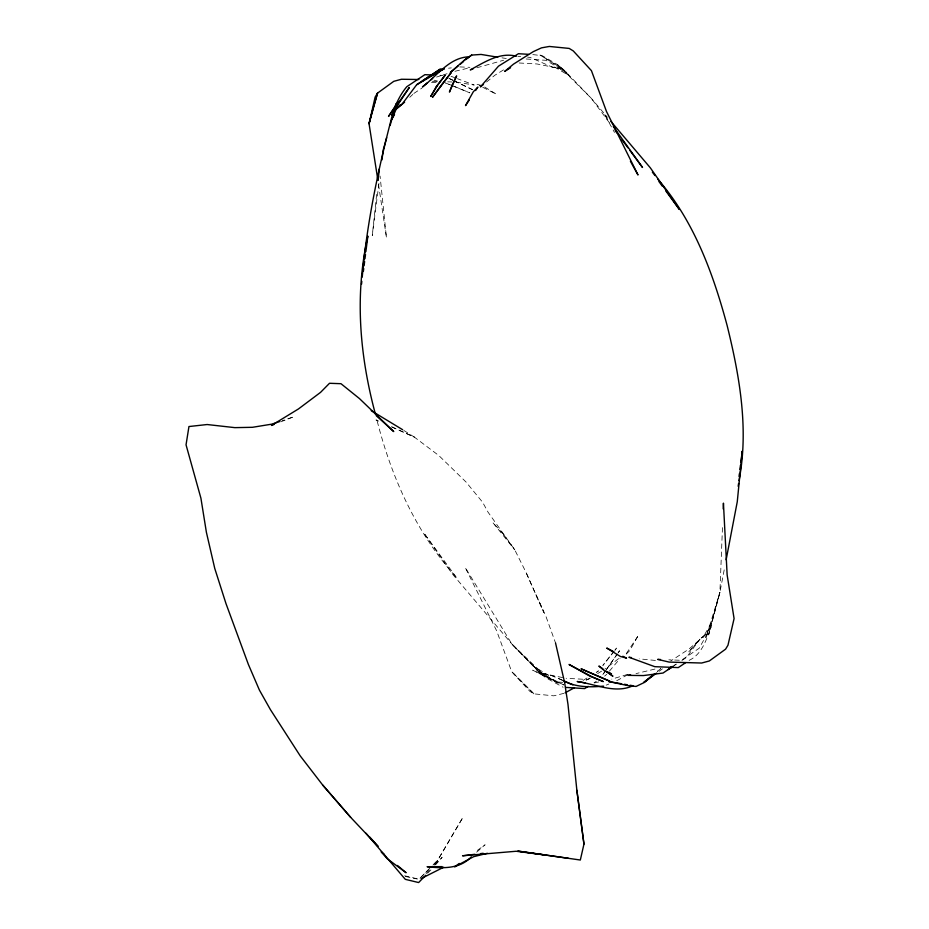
<?xml version="1.0" encoding="UTF-8"?>
<svg xmlns="http://www.w3.org/2000/svg" width="929" height="929" viewBox="0 0 929 929"><rect width="100%" height="100%" fill="white"/><g stroke="black" fill="none" stroke-linecap="round" stroke-linejoin="round"><path stroke-width="0.7" stroke-dasharray="4.64 3.48" d="M722.46 527.602L719.894 592.354L708.699 634.635L719.894 592.354L724.504 568.281M376.64 194.44L372.285 235.571L379.218 181.341M435.155 864.539L462.979 817.265L435.109 864.69M617.332 654.016L606.277 669.763M618.075 652.924L619.573 650.753L617.924 653.11M605.522 670.773L602.213 675.488L605.464 670.912M606.347 669.6L617.1 654.283M609.389 671.168L620.038 658.545M435.573 864.876L442.146 857.351L434.133 865.445M427.665 873.237L433.692 867.024M428.989 869.114L419.037 879.206L402.06 875.164M432.96 865.073L437.942 860.022L430.824 867.28M421 877.22L429.837 868.278M426.109 873.55L433.123 866.467M409.747 97.313L412.824 94.41M476.635 852.183L485.101 844.786L474.545 852.427M604.628 676.115L606.73 674.326M657.535 671.33L660.786 668.566L657.349 671.295M486.541 81.984L494.785 75.295L505.504 68.665M596.221 672.677L598.45 670.866L596.093 672.341M618.644 658.626L604.767 669.205M659.009 671.353L662.435 668.822M673.746 665.779L676.115 664.177M673.92 665.663L676.242 664.084M689.109 660.368C702.092 654.283 706.481 639.326 711.161 626.866L699.131 648.291L681.352 660.31L668.845 659.822M681.863 660.519L686.438 657.5L700.001 639.117L688.447 652.216L700.977 638.2L706.876 633.288L711.405 622.871L719.894 592.354L706.017 637.538L711.405 622.871L703.044 637.375L706.876 633.288L689.26 648.848L670.773 660.983M413.858 93.434L421.94 88.127M586.141 680.342L589.636 678.135M594.061 682.71L596.406 681.247M583.075 680.446L588.986 676.765M590.461 678.042L588.08 679.517L566.121 678.298M597.614 673.618L603.571 669.937M563.961 693.348L553.765 695.833L533.92 693.847L529.855 691.35L511.682 671.621L496.62 630.756L465.115 567.305L511.844 643.994L539.122 672.306L545.625 677.671L563.113 687.239M606.242 685.126L608.855 684.034M616.693 680.736L629.27 673.908L611.735 679.145M280.732 421.847L293.982 416.703L282.335 420.64M436.56 77.072L441.798 75.388M443.098 74.97L447.035 73.716M476.867 67.782L503.669 60.222M654.933 669.066L636.005 673.606M454.943 71.289L468.634 68.038M594.281 682.931L599.646 681.758M448.533 68.2L451.343 67.887M432.345 81.299L437.931 81.497M447.708 81.833L451.889 81.973M655.421 660.449L639.21 658.847M459.797 66.923L469.923 67.329M440.021 75.272L442.785 75.388M431.497 82.356L437.048 82.576M519.16 62.986L537.008 63.973L559.85 68.537L568.931 75.551L554.567 67.027L559.85 68.537L552.325 67.155L530.227 57.447L527.556 57.133M532.816 54.59L542.304 55.705L557.493 64.612L563.996 69.977L591.274 98.288L607.218 117.054M517.871 56.286L520.704 56.472M526.197 58.98L546.066 60.327L566.887 72.683L557.493 64.612L591.274 98.288L610.063 123.65M562.73 682.339L557.052 681.956L532.689 670.157L559.049 683.721L536.23 669.6L542.106 674.953L511.844 643.994L452.783 574.459L423.763 532.84L456.882 578.059C416.32 533.072 391.492 477.785 376.802 419.502M502.02 57.853L506.282 58.492M456.081 82.124L474.22 85.038L457.474 78.698M562.509 680.295L550.804 675.128L543.268 673.746L534.198 666.732L511.844 643.994L546.008 676.73L563.729 684.917L539.122 672.306L546.008 676.73L534.198 666.732L548.551 675.255L543.268 673.746L564.751 677.984M405.381 876.477L417.411 879.055M433.971 80.196L437.524 81.055M481.512 85.48L476.554 84.144L481.512 86.664M451.041 76.306L456.185 78.21M453.143 85.944L445.386 82.902L450.519 84.992M454.432 86.443L469.784 92.784M451.796 85.514L469.749 92.83M391.515 426.713L414.322 437.083L438.825 455.535L465.998 481.988L482.662 502.31L488.039 512.158L514.759 549.829L525.895 572.101L543.825 612.443L525.895 572.101M562.556 680.33L550.804 675.128M391.852 427.038L414.322 437.083L403.848 430.464M448.986 78.384L452.783 80.173M454.049 80.765L472.466 89.637M449.044 78.431L452.934 80.289M454.223 80.916L472.362 89.602M482.755 87.291L496.388 94.235L482.755 85.816M607.461 118.366L604.117 113.686L614.487 132.452M535.94 594.641L545.671 615.648L555.519 642.914M378.498 184.244L386.476 237.801L380.077 176.08M637.584 636.644L629.781 650.567L625.217 655.189L637.584 636.644M614.069 651.345L602.84 665.454L613.999 651.322M616.589 648.07L614.905 650.254L616.589 648.07M378.579 421.081L375.99 419.954L378.637 421.127M557.11 65.553L540.004 55.043L563.996 69.977L557.11 65.553M533.92 693.847L511.682 671.621L533.92 693.847M503.123 533.885L492.672 522.388L514.759 549.829L503.123 533.885"/><path stroke-width="1.39" d="M723.203 508.906L723.436 503.146L727.14 574.946L734.084 618.575L727.976 645.214L725.584 649.162L709.338 660.96L701.65 663.027L669.147 662.087L657.732 659.381L660.507 659.497M361.555 284.169L361.822 281.348M362.24 277.132C366.99 221.207 378.916 166.001 393.199 111.782C396.346 102.864 400.701 93.887 406.786 86.722L424.855 74.68L433.123 75.005M378.126 180.261L379.334 168.904M363.367 271.419L363.727 268.597M364.087 265.764L364.621 261.525M364.981 258.703L365.515 254.465M365.875 251.631L367.849 236.082C354.506 295.294 359.732 355.795 375.362 413.974M381.947 159.927L383.224 149.929L386.661 137.713M739.031 476.496L739.391 473.674M739.925 469.435L740.471 465.197M740.831 462.375L742.259 451.076L737.266 501.753L726.141 559.792M738.172 486.285L738.59 483.452M739.008 480.618C748.971 428.931 739.565 375.943 727.128 325.522C713.054 273.103 693.731 220.417 657.593 178.96M555.519 642.914L564.646 682.699L567.979 704.321L576.863 790.265L583.958 844.101L580.323 860.022L517.79 851.08L568.42 858.291M390.099 125.485L392.398 117.333M393.164 114.615L396.218 103.746L391.957 115.417L394.686 110.4M394.5 114.581L391.713 119.411L396.242 108.995L400.074 104.907M398.169 101.9L388.531 116.404L395.046 106.963M469.389 99.821L465.522 105.616L473.337 91.716L477.901 87.094L475.578 90.566M416.668 84.725L444.306 68.688L440.067 69.245L416.668 84.725L402.141 104.083L396.242 108.995L404.614 102.167M425.656 875.304L418.631 882.55L405.299 879.333L366.038 833.255M497.758 57.203L481.071 54.428L471.7 55.078L464.5 60.037L450.286 72.497L458.067 66.04M471.34 856.805C459.843 869.184 442.506 868.476 427.096 866.711L442.227 866.629M654.295 674.094L644.54 682.374L636.063 686.45L627.33 685.486L608.843 681.572L621.594 683.779M427.514 82.669L422.405 87.001C436.897 75.992 449.52 57.215 469.191 56.82L471.7 55.078M430.58 80.068L432.624 78.338M460.296 64.194L463.629 61.43M465.859 59.584L469.191 56.82L464.5 60.037M651.752 675.871L643.913 682.281L656.698 673.037M483.452 84.493L480.421 86.896L498.49 66.168L518.452 53.708L528.508 54.323M459.298 863.459L454.606 866.85L473.697 856.666L487.365 853.298M672.55 666.592L663.051 673.037L643.379 675.569L627.876 675.36L630.594 674.779M672.77 666.441L668.137 669.577L672.712 666.557M685.497 662.783L678.263 667.591L654.817 666.685L628.898 657.244L631.43 657.581M440.067 69.245L422.207 81.09L434.633 73.437L444.306 68.688M574.482 687.704L565.134 692.813M588.196 686.38L584.666 688.575L565.993 687.414M510.578 67.736L504.668 71.417L513.482 64.147L533.304 51.629L541.502 47.855L549.364 46.45L569.198 48.424L573.274 50.932L591.436 70.662L606.498 111.515L638.002 174.977L630.396 161.216M669.577 667.928L671.83 666.534M421.104 878.613L443.69 867.221M274.101 424.414L271.454 425.447L298.464 408.946L320.551 392.363L329.516 383.282L340.978 383.7L359.442 398.564L393.733 431.59L376.199 415.588M279.745 421.511L271.976 424.123L252.433 427.305L234.863 427.642L207.155 424.53L188.947 426.539L186.044 444.828L200.919 498.199L206.401 532.329L214.75 568.42L225.968 603.548L248.368 664.409L259.423 690.108L270.432 709.651L300.183 755.834L322.642 784.982L350.628 817.311L378.045 846.365L369.812 837.075M472.896 69.048L470.26 69.896C484.439 62.289 499.547 51.919 516.443 56.204M603.583 686.113C590.565 687.355 575.783 687.437 563.845 680.899L572.914 684.894M474.928 854.285L462.537 855.783L516.164 851.254L544.812 854.947M480.444 853.623L483.196 853.286M418.863 79.511L401.467 79.255L393.791 81.322L377.534 93.121L375.142 97.069L369.045 123.708L377.871 180.017M624.416 684.267L627.249 684.754M630.083 685.242L632.916 685.73C615.207 694.079 595.315 684.011 577.176 681.526L585.026 682.885M612.943 651.217L606.742 648.07L620.363 656.466L626.564 658.138L622.848 656.257M371.228 410.664L402.675 429.732M602.921 668.822L598.868 666.047L604.744 671.017L611.479 673.839L606.463 671.702L612.908 676.207L606.172 671.179M384.455 854.575L381.204 851.847L387.312 858.791L406.112 872.737L397.449 865.468M322.642 784.982L350.628 817.311M610.957 121.467L650.335 167.824L679.354 209.443L665.779 190.909M652.355 172.167L654.968 175.558M615.184 130.559L616.891 132.87M622.012 139.791L627.992 147.85M629.699 150.161L642.508 167.452L613.303 126.541M658.986 181.631L662.377 186.264M583.958 844.101L576.863 790.265M372.657 109.912L369.045 123.708L377.534 93.121L372.657 109.912M452.191 85.05L449.439 92.076L456.627 75.888L452.191 85.05M397.101 104.733L393.199 111.782L409.306 87.489L397.101 104.733M436.2 86.85L430.696 96.488L438.012 84.585L445.27 75.04L436.2 86.85M440.81 85.828L432.461 97.348L451.355 72.381L440.81 85.828M609.865 681.247L581.252 668.892L609.865 681.247M603.176 681.549L589.567 675.952L569.036 664.456L592.203 676.893L603.176 681.549"/></g></svg>
